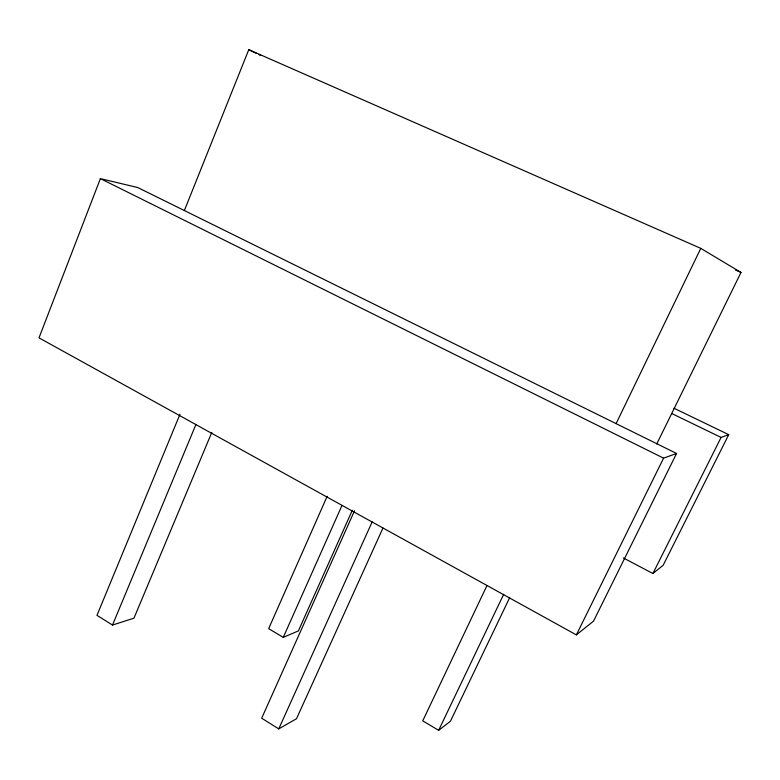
<?xml version="1.0" encoding="UTF-8"?>
<svg xmlns="http://www.w3.org/2000/svg" width="780" height="780" viewBox="0 0 780 780"><rect width="100%" height="100%" fill="white"/><g stroke="black" fill="none" stroke-linecap="round" stroke-linejoin="round"><path stroke-width="1.17" d="M100.386 178.62L39 337.857L576.361 634.891L593.541 621.114L676.562 453.473L137.777 187.551L100.386 178.62L663.575 458.152L676.562 453.473M184.363 210.541L248.781 49.657L700.781 248.362L741 272.454L656.731 443.986M179.975 414.238L96.973 615.352L112.505 625.053L133.955 618.179L211.809 432.383M112.505 625.053L195.995 424.34M327.161 496.304L268.661 628.641L283.267 637.377L298.369 630.913L352.316 510.247M283.267 637.377L342.001 505.421M354.51 510.793L261.68 718.214L278.752 728.881L296.498 718.741L382.96 528.05M278.752 728.881L372.187 521.8M487.003 585.487L422.74 720.837L438.623 730.343L450.43 721.246L509.701 597.626M438.623 730.343L503.704 594.253M616.093 423.628L700.781 248.362M576.361 634.891L663.575 458.152M623.347 557.944L652.909 573.505L721.091 437.424L728.734 434.665L673.978 408.242M728.734 434.665L663.146 565.295L652.909 573.505M735.433 269.997L741 272.454M671.707 413.507L721.091 437.424M248.781 49.657L256.444 53.41M258.638 54.483L260.822 55.555"/></g></svg>
